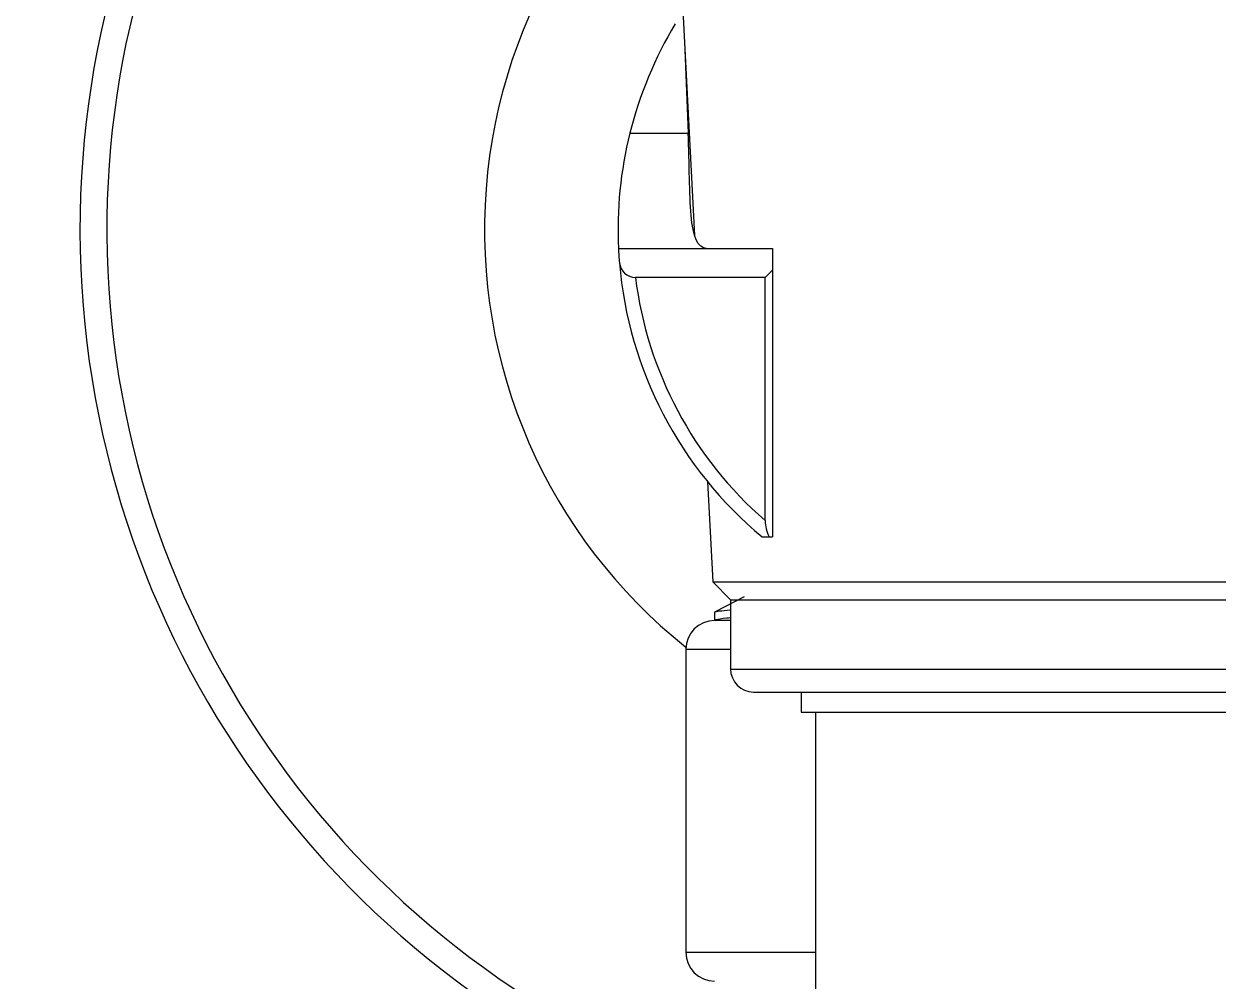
# Model space of a CAD drawing. Header units: centimetres. Extents: x -1797 to 2001, y -8788 to 1856.
# Drawn here: x 1072.529 to 1076.669, y 961.691 to 965.01 of the extents above; entities that cross this region are included whole.
import ezdxf

# ---------------------------------------------------------------- set-up
doc = ezdxf.new("R2010")
doc.units = ezdxf.units.CM
doc.header["$LTSCALE"] = 100
doc.header["$MEASUREMENT"] = 0
doc.linetypes.add('HIDDEN', pattern=[0.375, 0.25, -0.125])
doc.layers.add('HIDDEN -03', color=8, linetype='HIDDEN')
doc.layers.add('ID_Furniture-Fixed_01', color=141, linetype='Continuous')
doc.styles.add('ISO', font='isocp2.shx', dxfattribs={"width": 0.8})
doc.dimstyles.new('DIM DET', dxfattribs={"dimtxt": 0.05, "dimasz": 0.025, "dimexe": 0.025, "dimexo": 0.025, "dimgap": 0.025, "dimtad": 1, "dimzin": 0, "dimdsep": 46, "dimtxsty": 'ISO', "dimblk": 'ARCHTICK', "dimcen": 0.1, "dimdle": 0.025, "dimclrd": 15, "dimclre": 15, "dimclrt": 2, "dimadec": 0, "dimazin": 0, "dimtfac": 1, "dimtmove": 2, "dimatfit": 0, "dimldrblk": 'ARCHTICK', "dimfxl": 0.17, "dimtzin": 1, "dimarcsym": 0})

# ---------------------------------------------------------------- blocks, each defined once
blk = doc.blocks.new('_ARCHTICK')
at = {"color": 0, "linetype": 'ByBlock', "const_width": 0.15}
blk.add_lwpolyline([(-0.5, -0.5), (0.5, 0.5)], dxfattribs=at)

msp = doc.modelspace()

# ---------------------------------------------------------------- linework, layer by layer
at = {"layer": 'ID_Furniture-Fixed_01'}
for p, q in [((1074.794, 965.4235, 0.0001), (1074.8541, 964.2764, 0.0001)), ((1074.8204, 964.92, 0.0001), (1074.8321, 964.6314, 0.0001)), ((1074.6302, 964.6314, 0.0001), (1074.8321, 964.6314, 0.0001)), ((1074.5906, 964.2314, 0.0001), (1075.124, 964.2314, 0.0001)), ((1075.124, 964.2314, 0.0001), (1075.124, 964.1564, 0.0001)), ((1075.124, 964.1564, 0.0001), (1075.099, 964.1314, 0.0001)), ((1075.124, 964.1564, 0.0001), (1075.124, 963.2315, 0.0001)), ((1075.099, 964.1314, 0.0001), (1074.6493, 964.1314, 0.0001)), ((1075.099, 963.2882, 0.0001), (1075.099, 964.1314, 0.0001)), ((1074.8988, 963.4234, 0.0001), (1074.9171, 963.0754, 0.0001)), ((1075.0887, 963.2313, 0.0001), (1075.1129, 963.2314, 0.0001)), ((1075.1129, 963.2314, 0.0001), (1075.124, 963.2315, 0.0001)), ((1074.9171, 963.0754, 0.0001), (1077.031, 963.0754, 0.0001)), ((1074.9171, 963.0754, 0.0001), (1074.979, 963.0135, 0.0001)), ((1075.026, 963.024, 0.0001), (1074.9261, 962.9719, 0.0001)), ((1074.979, 963.0135, 0.0001), (1076.969, 963.0135, 0.0001)), ((1074.979, 963.0135, 0.0001), (1074.979, 962.7735, 0.0001)), ((1074.924, 962.9693, 0.0001), (1074.924, 962.9419, 0.0001)), ((1074.979, 962.9419, 0.0001), (1074.924, 962.9419, 0.0001)), ((1074.824, 962.8419, 0.0001), (1074.979, 962.8419, 0.0001)), ((1074.824, 962.8419, 0.0001), (1074.824, 961.7914, 0.0001)), ((1074.979, 962.7735, 0.0001), (1076.969, 962.7735, 0.0001)), ((1075.059, 962.6935, 0.0001), (1076.889, 962.6935, 0.0001)), ((1075.224, 962.6935, 0.0001), (1075.224, 962.6235, 0.0001)), ((1075.224, 962.6235, 0.0001), (1076.724, 962.6235, 0.0001)), ((1075.274, 962.6235, 0.0001), (1075.274, 956.7735, 0.0001)), ((1074.824, 961.7914, 0.0001), (1075.274, 961.7914, 0.0001))]:
    msp.add_line(p, q, dxfattribs=at)
for centre, radius, start, end in [((1075.974, 964.2964, 0.0001), 3.25, 114.9138, 256.6576), ((1075.974, 964.2964, 0.0001), 3.157, 115.697, 256.257), ((1075.974, 964.2964, 0.0001), 1.848, 119.6452, 231.528), ((1075.974, 964.2964, 0.0001), 1.385, 148.9836, 166.0026), ((1075.974, 964.2964, 0.0001), 1.385, 166.0026, 182.69), ((1075.974, 964.2964, 0.0001), 1.385, 182.69, 184.7629), ((1075.974, 964.2964, 0.0001), 1.385, 184.7629, 230.2661), ((1074.6498, 964.1878, 0.0001), 0.0564, 186.5171, 269.4034), ((1075.974, 964.2964, 0.0001), 1.335, 187.0997, 229.0477), ((1075.2406, 963.2927, 0.0001), 0.1416, 181.8515, 205.6567), ((1074.924, 962.8419, 0.0001), 0.1, 90, 180), ((1075.059, 962.7735, 0.0001), 0.08, 180, 270), ((1074.924, 961.7914, 0.0001), 0.1, 180, 270)]:
    msp.add_arc(centre, radius, start, end, dxfattribs=at)
for points, knots in [([(1074.8961, 964.2314, 0.0001), (1074.865, 964.2314, 0.0001), (1074.8489, 964.2729, 0.0001), (1074.8362, 964.4204, 0.0001), (1074.8364, 964.5249, 0.0001), (1074.8321, 964.6314, 0.0001)], [0, 0, 0, 0, 0.5, 0.5, 1, 1, 1, 1]), ([(1074.9779, 962.9508, 0.0001), (1074.9739, 962.9505, 0.0001), (1074.9499, 962.948, 0.0001), (1074.9292, 962.9444, 0.0001), (1074.9248, 962.9417, 0.0001), (1074.9247, 962.9408, 0.0001)], [0, 0, 0, 0, 0.11334, 0.727072, 1, 1, 1, 1])]:
    msp.add_open_spline(points, degree=3, knots=knots, dxfattribs=at)
msp.add_open_spline([(1074.9239, 962.9707, 0.0001), (1074.9285, 962.9734, 0.0001), (1074.9469, 962.976, 0.0001), (1074.9778, 962.9787, 0.0001)], degree=3, dxfattribs=at)

# ---------------------------------------------------------------- leaders
at = {"layer": 'HIDDEN -03'}
for points in [[(1007.8716, 960.3786, 0.0001), (1126.6919, 1037.3026, 0.0001), (1220.4521, 1037.3026, 0.0001)], [(1036.8406, 958.6, 0.0001), (1133.0319, 1017.4634, 0.0001), (1220.4521, 1017.4634, 0.0001)]]:
    msp.add_leader(points, dimstyle='DIM DET', override={"dimasz": 0.04, "dimtad": 0, "dimclrd": 251, "dimldrblk": 'Dot', "dimfxl": 0.1}, dxfattribs=at)

doc.saveas('drawing.dxf')
